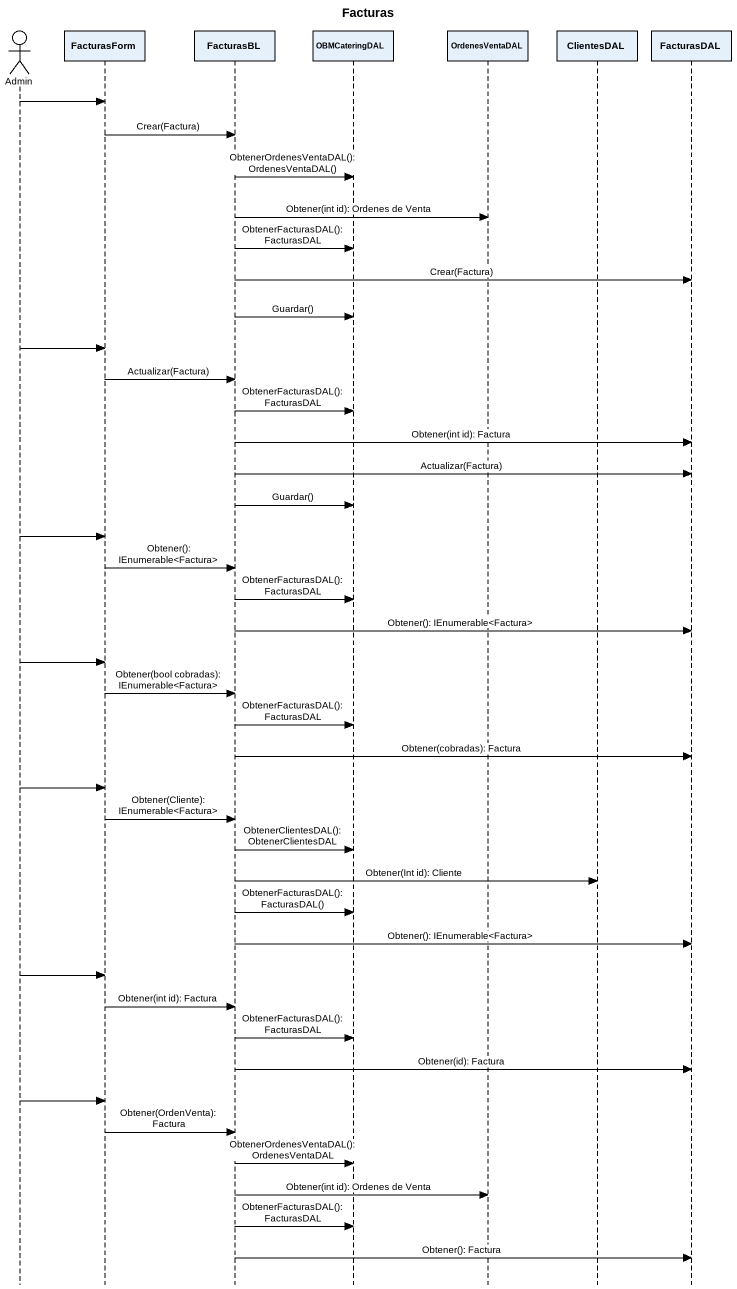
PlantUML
@startuml
title Facturas
hide footbox
actor Admin
participant FacturasForm
participant FacturasBL
participant OBMCateringDAL
participant OrdenesVentaDAL
participant ClientesDAL
participant FacturasDAL

Admin -> FacturasForm
FacturasForm -> FacturasBL : Crear(Factura)
FacturasBL -> OBMCateringDAL : ObtenerOrdenesVentaDAL(): OrdenesVentaDAL()
FacturasBL -> OrdenesVentaDAL : Obtener(int id): Ordenes de Venta
FacturasBL -> OBMCateringDAL : ObtenerFacturasDAL(): FacturasDAL
FacturasBL -> FacturasDAL : Crear(Factura)
FacturasBL -> OBMCateringDAL : Guardar()
Admin -> FacturasForm
FacturasForm -> FacturasBL : Actualizar(Factura)
FacturasBL -> OBMCateringDAL : ObtenerFacturasDAL(): FacturasDAL
FacturasBL -> FacturasDAL : Obtener(int id): Factura
FacturasBL -> FacturasDAL : Actualizar(Factura)
FacturasBL -> OBMCateringDAL : Guardar()
Admin -> FacturasForm
FacturasForm -> FacturasBL : Obtener(): IEnumerable<Factura>
FacturasBL -> OBMCateringDAL : ObtenerFacturasDAL(): FacturasDAL
FacturasBL -> FacturasDAL : Obtener(): IEnumerable<Factura>
Admin -> FacturasForm
FacturasForm -> FacturasBL : Obtener(bool cobradas): IEnumerable<Factura>
FacturasBL -> OBMCateringDAL : ObtenerFacturasDAL(): FacturasDAL
FacturasBL -> FacturasDAL : Obtener(cobradas): Factura
Admin -> FacturasForm
FacturasForm -> FacturasBL : Obtener(Cliente): IEnumerable<Factura>
FacturasBL -> OBMCateringDAL : ObtenerClientesDAL(): ObtenerClientesDAL
FacturasBL -> ClientesDAL : Obtener(Int id): Cliente
FacturasBL -> OBMCateringDAL : ObtenerFacturasDAL(): FacturasDAL()
FacturasBL -> FacturasDAL : Obtener(): IEnumerable<Factura>
Admin -> FacturasForm
FacturasForm -> FacturasBL : Obtener(int id): Factura
FacturasBL -> OBMCateringDAL : ObtenerFacturasDAL(): FacturasDAL
FacturasBL -> FacturasDAL : Obtener(id): Factura
Admin -> FacturasForm
FacturasForm -> FacturasBL : Obtener(OrdenVenta): Factura
FacturasBL -> OBMCateringDAL : ObtenerOrdenesVentaDAL(): OrdenesVentaDAL
FacturasBL -> OrdenesVentaDAL : Obtener(int id): Ordenes de Venta
FacturasBL -> OBMCateringDAL : ObtenerFacturasDAL(): FacturasDAL
FacturasBL -> FacturasDAL : Obtener(): Factura
@enduml
